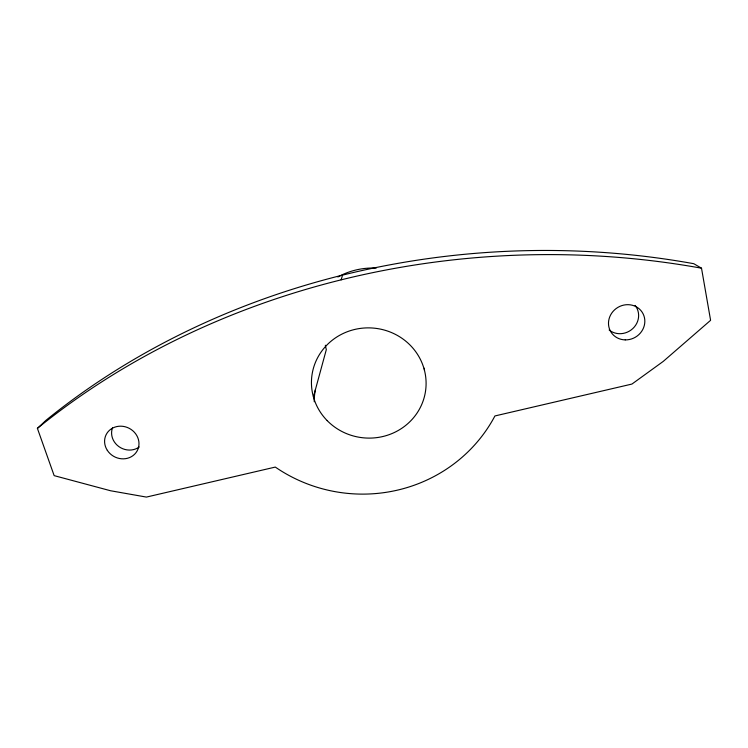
<?xml version="1.0" encoding="UTF-8"?>
<svg xmlns="http://www.w3.org/2000/svg" width="748" height="748" viewBox="0 0 748 748"><rect width="100%" height="100%" fill="white"/><g stroke="black" fill="none" stroke-linecap="round" stroke-linejoin="round"><path stroke-width="1.12" d="M313.421 396.954L326.324 349.606A48.433 47.096 5.5 0 1 325.361 345.239M341.144 279.855L342.537 275.114M37.4 428.37L46.03 420.273A703.382 583.861 -2.7 0 1 693.77 263.698L701.512 268.195L710.6 320.312L663.252 361.396L631.938 384.061L494.924 415.953A150.086 145.355 7.9 0 1 275.301 467.079L146.402 497.083L110.611 490.763L54.155 475.635L37.4 428.37A719.006 593.856 -2.6 0 1 701.512 268.195M424.284 368.212L424.509 370.503M337.853 276.984A70.995 69.031 5.5 0 1 376.207 268.093M314.235 401.732A62.093 59.373 3.9 0 1 315.45 389.502M635.108 305.427A18.017 16.886 -31.4 0 1 632.902 328.484A18.017 16.886 -31.4 0 1 609.134 329.99M139.212 446.995A17.073 15.671 27.4 0 1 118.838 446.575A17.073 15.671 27.4 0 1 112.546 427.734M327.185 420.628A57.353 55.1 5.5 0 0 423.742 399.039A57.353 55.1 5.5 0 0 355.384 329.298A57.353 55.1 5.5 0 0 327.185 420.628M625.206 339.891A18.485 17.288 -31 0 0 643.084 313.805A18.485 17.288 -31 0 0 611.705 313.15A18.485 17.288 -31 0 0 625.206 339.891M107.31 450.333A17.503 16.017 27.1 0 0 137.071 451.035A17.503 16.017 27.1 0 0 120.98 426.182A17.503 16.017 27.1 0 0 107.31 450.333"/></g></svg>
